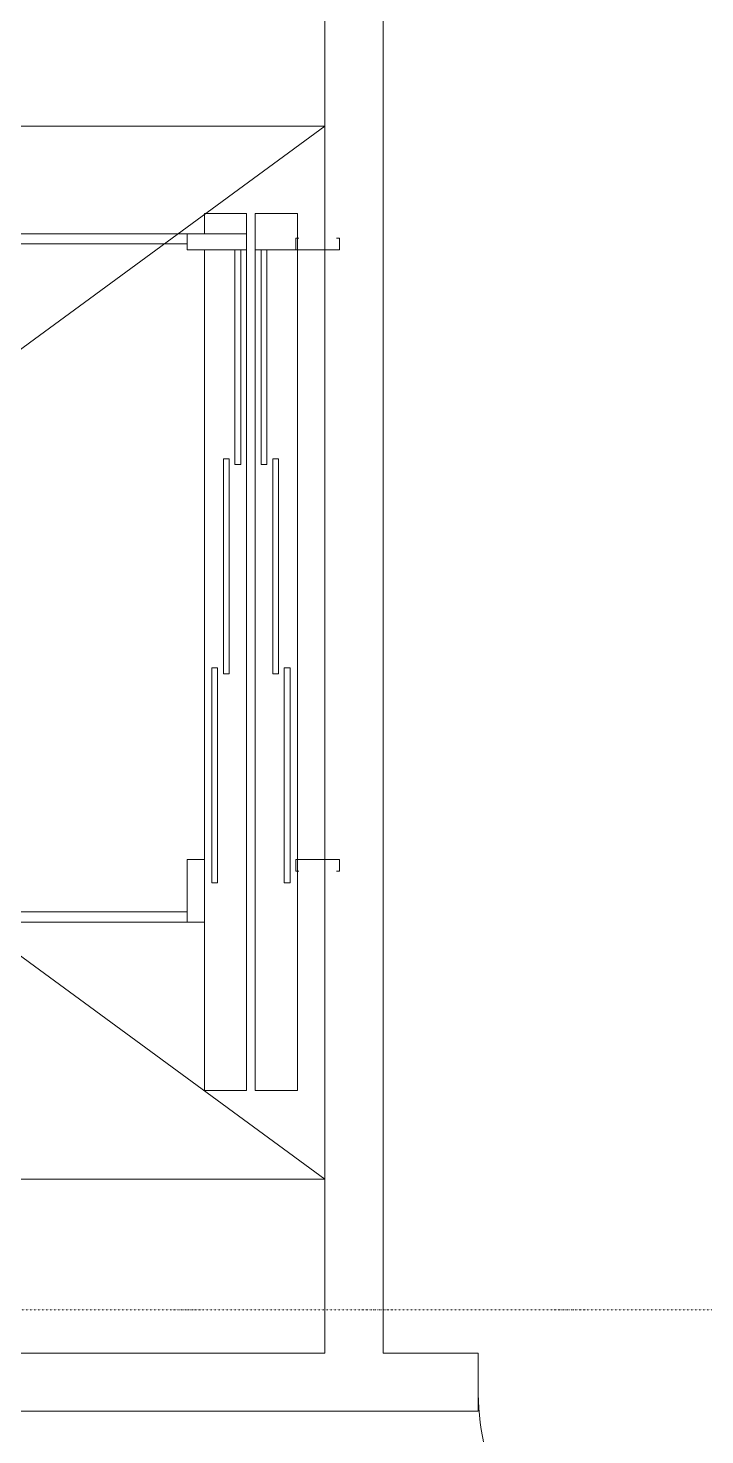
# Model space of a CAD drawing. Extents: x -177831 to -125285, y 4933 to 73531.
# Drawn here: x -168404 to -166073, y 8194 to 13038 of the extents above; entities that cross this region are included whole.
import ezdxf

# ---------------------------------------------------------------- set-up
doc = ezdxf.new("R2010")
doc.units = 0
doc.header["$LTSCALE"] = 15
doc.linetypes.add('CUP- L30$0$JJP_三點線', pattern=[0.9, 0.3, -0.15, 0, -0.15, 0, -0.15, 0, -0.15])
doc.linetypes.add('CUP- L30$0$TAI_實線_CNS', pattern=[2000, 1000, -1000])
for name, color, linetype in [('CUP- L30$0$A-OBJE-2D.Newcub', 252, 'Continuous'), ('CUP- L30$0$A-WALL-IN.Newcub', 252, 'Continuous'), ('CUP- L30$0$Door', 252, 'Continuous'), ('CUP- L30$0$S-GRID.Newcub', 252, 'Continuous')]:
    doc.layers.add(name, color=color, linetype=linetype)

# ---------------------------------------------------------------- blocks, each defined once
blk = doc.blocks.new('CUP- L30')
at = {"layer": 'CUP- L30$0$A-OBJE-2D.Newcub', "linetype": 'CUP- L30$0$TAI_實線_CNS', "lineweight": 0}
for p, q in [((-172331.5, 12699.6), (-167381.5, 9074.6)), ((-172331.5, 9074.6), (-167381.5, 12699.6)), ((-172331.5, 12699.6), (-167381.5, 9074.6)), ((-172331.5, 9074.6), (-167381.5, 12699.6))]:
    blk.add_line(p, q, dxfattribs=at)
at = {"layer": 'CUP- L30$0$A-OBJE-2D.Newcub', "lineweight": 0}
for p, q in [((-167381.5, 12699.6), (-172331.5, 12699.6)), ((-167381.5, 12699.6), (-172331.5, 12699.6)), ((-167381.5, 9074.6), (-167381.5, 12699.6)), ((-167381.5, 9074.6), (-167381.5, 12699.6)), ((-167796.5, 12329.6), (-167796.5, 12399.6)), ((-167651.5, 12399.6), (-167796.5, 12399.6)), ((-167796.5, 12329.6), (-167796.5, 12399.6)), ((-167651.5, 12399.6), (-167796.5, 12399.6)), ((-167651.5, 12399.6), (-167651.5, 9379.6)), ((-167651.5, 12399.6), (-167651.5, 9379.6)), ((-167621.5, 12399.6), (-167621.5, 9379.6)), ((-167621.5, 12399.6), (-167476.5, 12399.6)), ((-167621.5, 12399.6), (-167621.5, 9379.6)), ((-167621.5, 12399.6), (-167476.5, 12399.6)), ((-167476.5, 12274.6), (-167476.5, 12399.6)), ((-167476.5, 12274.6), (-167476.5, 12399.6)), ((-172061.5, 12329.6), (-167651.5, 12329.6)), ((-172061.5, 12329.6), (-167651.5, 12329.6)), ((-167856.5, 12274.6), (-167856.5, 12329.6)), ((-167856.5, 12274.6), (-167856.5, 12329.6)), ((-167481.5, 12314.6), (-167481.5, 12274.6)), ((-167481.5, 12314.6), (-167471.5, 12314.6)), ((-167481.5, 12314.6), (-167481.5, 12274.6)), ((-167481.5, 12314.6), (-167471.5, 12314.6)), ((-167341.6, 12314.6), (-167331.6, 12314.6)), ((-167341.6, 12314.6), (-167331.6, 12314.6)), ((-167331.6, 12314.6), (-167331.6, 12274.6)), ((-167331.6, 12314.6), (-167331.6, 12274.6)), ((-167856.5, 12294.6), (-171856.5, 12294.6)), ((-167856.5, 12294.6), (-171856.5, 12294.6)), ((-167651.5, 12274.6), (-167856.5, 12274.6)), ((-167651.5, 12274.6), (-167856.5, 12274.6)), ((-167796.5, 9379.6), (-167796.5, 12274.6)), ((-167796.5, 9379.6), (-167796.5, 12274.6)), ((-167691.5, 11534.6), (-167691.5, 12274.6)), ((-167691.5, 11534.6), (-167691.5, 12274.6)), ((-167671.5, 12274.6), (-167671.5, 11534.6)), ((-167671.5, 12274.6), (-167671.5, 11534.6)), ((-167621.5, 12274.6), (-167476.5, 12274.6)), ((-167621.5, 12274.6), (-167476.5, 12274.6)), ((-167601.5, 12274.6), (-167601.5, 11534.6)), ((-167601.5, 12274.6), (-167601.5, 11534.6)), ((-167581.5, 11534.6), (-167581.5, 12274.6)), ((-167581.5, 11534.6), (-167581.5, 12274.6)), ((-167481.5, 12274.6), (-167331.6, 12274.6)), ((-167481.5, 12274.6), (-167331.6, 12274.6)), ((-167476.5, 9379.6), (-167476.5, 12274.6)), ((-167476.5, 9379.6), (-167476.5, 12274.6)), ((-167731.5, 10814.6), (-167731.5, 11554.6)), ((-167731.5, 11554.6), (-167711.5, 11554.6)), ((-167731.5, 10814.6), (-167731.5, 11554.6)), ((-167731.5, 11554.6), (-167711.5, 11554.6)), ((-167711.5, 11554.6), (-167711.5, 10814.6)), ((-167711.5, 11554.6), (-167711.5, 10814.6)), ((-167671.5, 11534.6), (-167691.5, 11534.6)), ((-167671.5, 11534.6), (-167691.5, 11534.6)), ((-167601.5, 11534.6), (-167581.5, 11534.6)), ((-167601.5, 11534.6), (-167581.5, 11534.6)), ((-167561.5, 11554.6), (-167561.5, 10814.6)), ((-167541.5, 11554.6), (-167561.5, 11554.6)), ((-167561.5, 11554.6), (-167561.5, 10814.6)), ((-167541.5, 11554.6), (-167561.5, 11554.6)), ((-167541.5, 10814.6), (-167541.5, 11554.6)), ((-167541.5, 10814.6), (-167541.5, 11554.6)), ((-167771.5, 10094.6), (-167771.5, 10834.6)), ((-167771.5, 10834.6), (-167751.5, 10834.6)), ((-167771.5, 10094.6), (-167771.5, 10834.6)), ((-167771.5, 10834.6), (-167751.5, 10834.6)), ((-167751.5, 10834.6), (-167751.5, 10094.6)), ((-167751.5, 10834.6), (-167751.5, 10094.6)), ((-167711.5, 10814.6), (-167731.5, 10814.6)), ((-167711.5, 10814.6), (-167731.5, 10814.6)), ((-167561.5, 10814.6), (-167541.5, 10814.6)), ((-167561.5, 10814.6), (-167541.5, 10814.6)), ((-167521.5, 10834.6), (-167521.5, 10094.6)), ((-167501.5, 10834.6), (-167521.5, 10834.6)), ((-167521.5, 10834.6), (-167521.5, 10094.6)), ((-167501.5, 10834.6), (-167521.5, 10834.6)), ((-167501.5, 10094.6), (-167501.5, 10834.6)), ((-167501.5, 10094.6), (-167501.5, 10834.6)), ((-167796.5, 10174.6), (-167856.5, 10174.6)), ((-167856.5, 10174.6), (-167856.5, 9959.6)), ((-167796.5, 10174.6), (-167856.5, 10174.6)), ((-167856.5, 10174.6), (-167856.5, 9959.6)), ((-167481.5, 10134.6), (-167481.5, 10174.6)), ((-167481.5, 10174.6), (-167331.6, 10174.6)), ((-167481.5, 10134.6), (-167481.5, 10174.6)), ((-167481.5, 10174.6), (-167331.6, 10174.6)), ((-167331.6, 10134.6), (-167331.6, 10174.6)), ((-167331.6, 10134.6), (-167331.6, 10174.6)), ((-167481.5, 10134.6), (-167471.5, 10134.6)), ((-167481.5, 10134.6), (-167471.5, 10134.6)), ((-167341.6, 10134.6), (-167331.6, 10134.6)), ((-167341.6, 10134.6), (-167331.6, 10134.6)), ((-167751.5, 10094.6), (-167771.5, 10094.6)), ((-167751.5, 10094.6), (-167771.5, 10094.6)), ((-167521.5, 10094.6), (-167501.5, 10094.6)), ((-167521.5, 10094.6), (-167501.5, 10094.6)), ((-167856.5, 9994.6), (-171856.5, 9994.6)), ((-167856.5, 9994.6), (-171856.5, 9994.6)), ((-167796.5, 9959.6), (-171916.5, 9959.6)), ((-167796.5, 9959.6), (-171916.5, 9959.6)), ((-167651.5, 9379.6), (-167796.5, 9379.6)), ((-167651.5, 9379.6), (-167796.5, 9379.6)), ((-167621.5, 9379.6), (-167476.5, 9379.6)), ((-167621.5, 9379.6), (-167476.5, 9379.6)), ((-167531.5, 9074.6), (-172331.5, 9074.6)), ((-167531.5, 9074.6), (-172331.5, 9074.6)), ((-172331.5, 9074.6), (-167381.5, 9074.6)), ((-172331.5, 9074.6), (-167381.5, 9074.6))]:
    blk.add_line(p, q, dxfattribs=at)
at = {"layer": 'CUP- L30$0$A-WALL-IN.Newcub', "lineweight": 0}
for p, q in [((-166854.1, 8474.7), (-166854.1, 8359.7)), ((-166854.1, 8359.7), (-166854.1, 8274.7))]:
    blk.add_line(p, q, dxfattribs=at)
at = {"layer": 'CUP- L30$0$A-WALL-IN.Newcub', "lineweight": 0, "flags": 128}
for points in [[(-167181.4, 8474.7), (-167181.4, 13425.9)], [(-167381.4, 13125.9), (-167381.4, 8474.7)], [(-167381.4, 8474.7), (-172431.5, 8474.6)], [(-166854.1, 8474.7), (-167181.4, 8474.7)], [(-172431.5, 8274.6), (-166854.1, 8274.7)]]:
    blk.add_lwpolyline(points, dxfattribs=at)
at = {"layer": 'CUP- L30$0$Door', "lineweight": 0}
for p, q in [((-166854.1, 8474.7), (-166854.1, 8359.7)), ((-166854.1, 8474.7), (-166854.1, 8359.7)), ((-166854.1, 8359.7), (-166854.1, 8274.7))]:
    blk.add_line(p, q, dxfattribs=at)
blk.add_arc((-165854.1, 8359.7), 1000, 180.0008, 270.0008, dxfattribs=at)
at = {"layer": 'CUP- L30$0$S-GRID.Newcub', "linetype": 'CUP- L30$0$JJP_三點線', "lineweight": 0}
blk.add_line((-175821.5, 8624.6), (-125494.7, 8624.6), dxfattribs=at)

msp = doc.modelspace()

# ---------------------------------------------------------------- block references
msp.add_blockref('CUP- L30', (0, 0))

doc.saveas('drawing.dxf')
